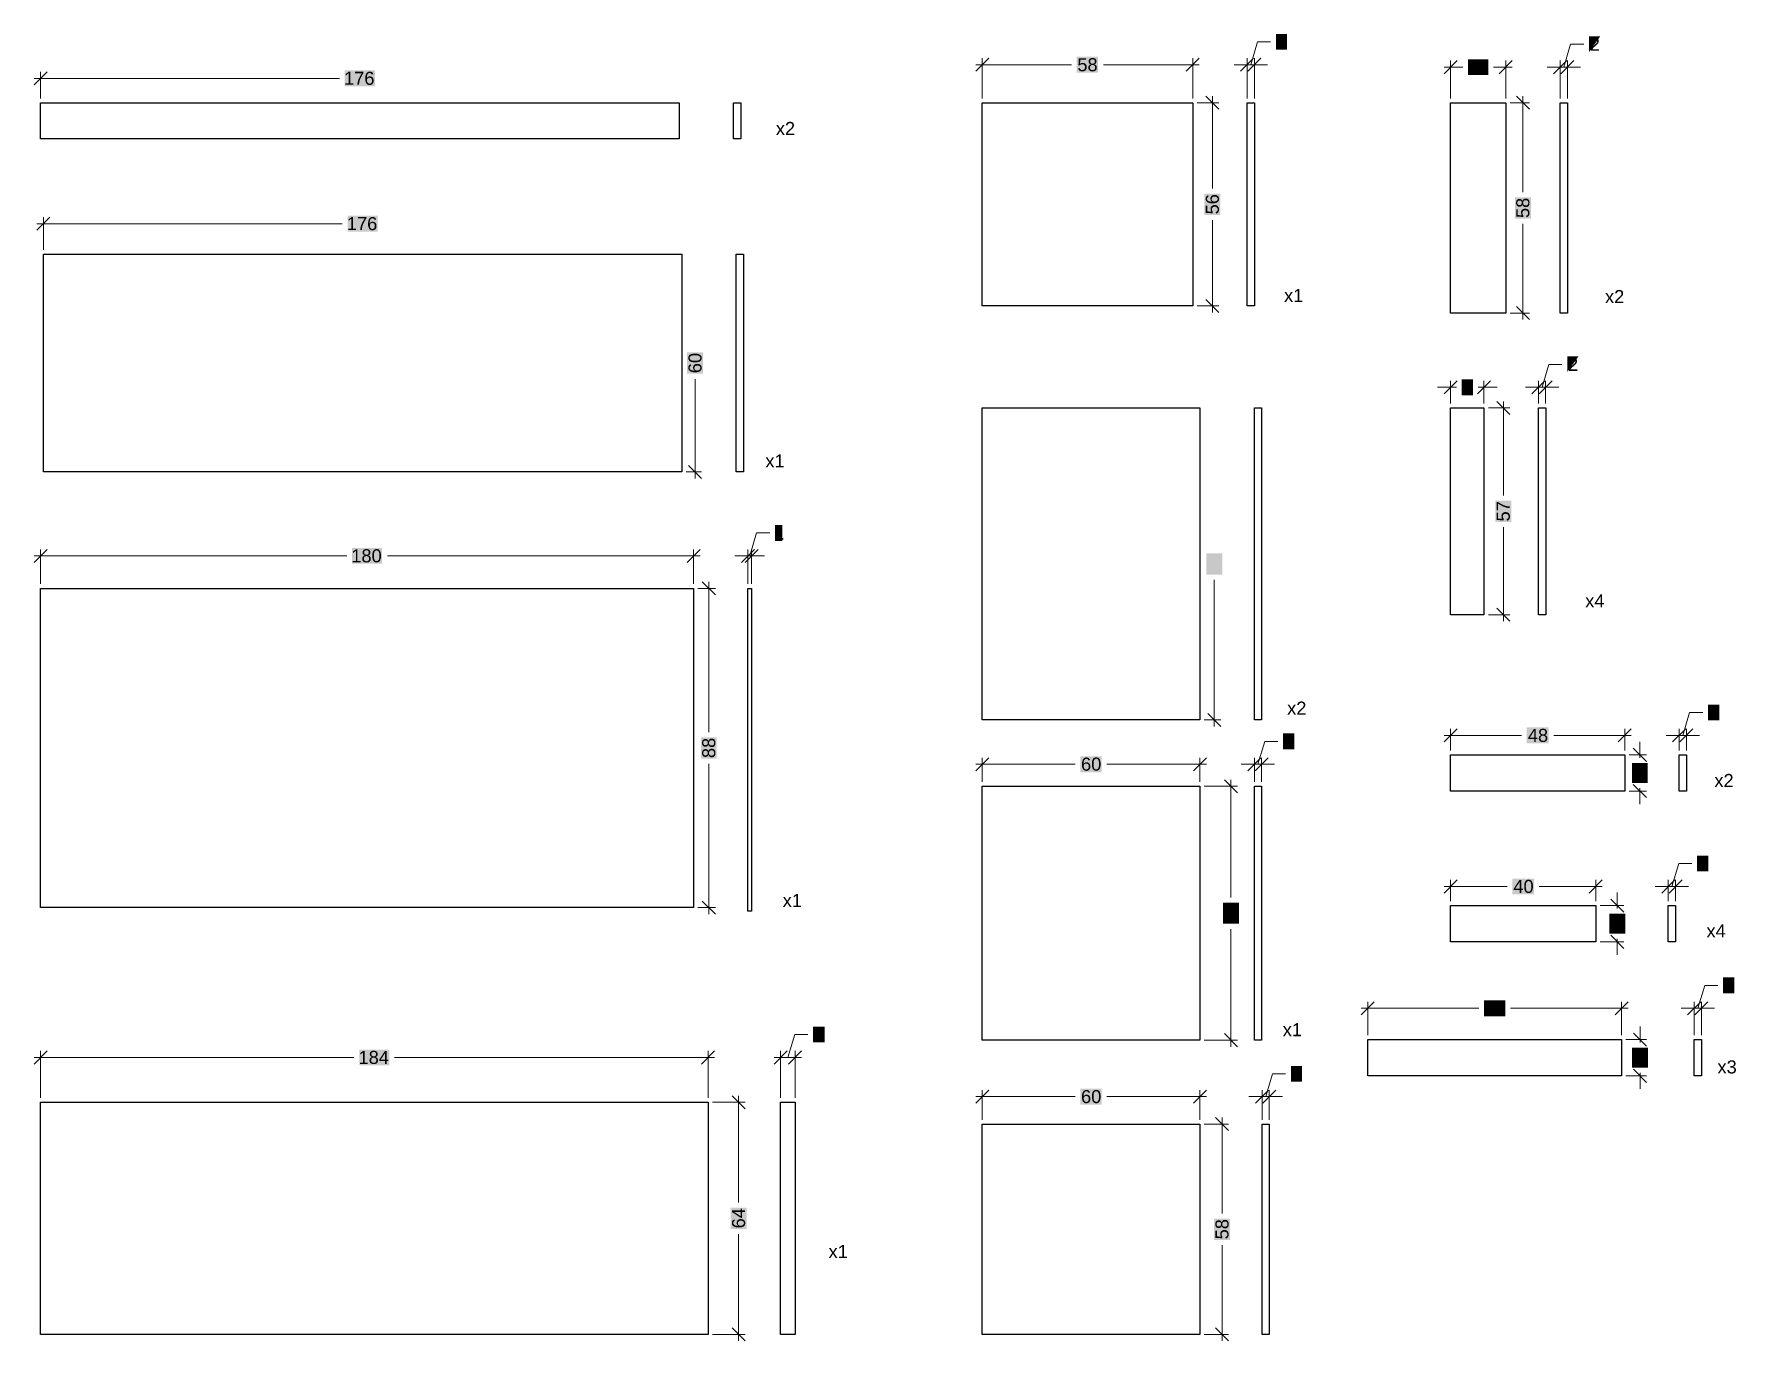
# Model space of a CAD drawing. Header units: centimetres. Extents: x -2268 to 4168, y -1681 to 1458.
# Drawn here: x 1854.6 to 2321.4, y -1185.2 to -826.6 of the extents above; entities that cross this region are included whole.
import ezdxf

# ---------------------------------------------------------------- set-up
doc = ezdxf.new("R2010")
doc.units = ezdxf.units.CM
for name, color, linetype in [('PDF53_Geometry', 7, 'Continuous'), ('PDF53_Solid Fills', 7, 'Continuous'), ('PDF53_Text', 7, 'Continuous')]:
    doc.layers.add(name, color=color, linetype=linetype)
doc.styles.add('PDF Arial', font='Arial.ttf')

msp = doc.modelspace()

# ---------------------------------------------------------------- linework, layer by layer
at = {"layer": 'PDF53_Geometry', "color": 6, "lineweight": 9}
for points in [[(2188.3186, -835.0788), (2190.1932, -828.8021), (2193.7739, -828.8021)], [(2274.2031, -835.7318), (2276.0777, -829.455), (2279.669, -829.455)], [(2116.4726, -833.278), (2112.8814, -836.8692)], [(2112.8814, -835.0788), (2139.1786, -835.0788)], [(2114.6823, -844.2939), (2114.6823, -833.278)], [(2174.1853, -835.0788), (2147.8987, -835.0788)], [(2170.6046, -836.8692), (2174.1853, -833.278)], [(2172.395, -844.2939), (2172.395, -833.278)], [(2187.3181, -835.0788), (2183.7374, -835.0788)], [(2185.5278, -836.8692), (2189.1085, -833.278)], [(2187.3181, -844.2939), (2187.3181, -833.278)], [(2187.3181, -835.0788), (2189.3086, -835.0788), (2187.3181, -835.0788)], [(2191.0989, -833.278), (2187.5182, -836.8692)], [(2189.3086, -844.2939), (2189.3086, -833.278)], [(2189.3086, -835.0788), (2192.8893, -835.0788)], [(2244.9466, -833.9414), (2241.3658, -837.5222)], [(2243.1562, -844.2939), (2243.1562, -833.9414)], [(2256.4891, -837.5222), (2260.0698, -833.9414)], [(2258.2795, -844.2939), (2258.2795, -833.9414)], [(2271.4123, -837.5222), (2274.993, -833.9414)], [(2273.2026, -844.2939), (2273.2026, -833.9414)], [(2276.9834, -833.9414), (2273.4027, -837.5222)], [(2275.193, -844.2939), (2275.193, -833.9414)], [(1858.1557, -837.0166), (1854.5645, -840.5974)], [(1854.5645, -838.807), (1938.3532, -838.807)], [(1856.3548, -844.2939), (1856.3548, -837.0166)], [(2241.3658, -835.7318), (2246.5158, -835.7318)], [(2260.0698, -835.7318), (2254.9199, -835.7318)], [(2273.2026, -835.7318), (2269.6219, -835.7318)], [(2273.2026, -835.7318), (2275.1931, -835.7318), (2273.2026, -835.7318)], [(2275.193, -835.7318), (2278.7737, -835.7318)], [(2179.5985, -847.2849), (2176.0178, -843.6936)], [(2177.8082, -843.6936), (2177.8082, -869.0008)], [(2264.7669, -847.2849), (2261.1862, -843.6936)], [(2262.9765, -843.6936), (2262.9765, -869.9908)], [(2173.585, -845.4945), (2179.5985, -845.4945)], [(2259.4695, -845.4945), (2264.7669, -845.4945)], [(1858.9245, -876.8679), (1855.3438, -880.4591)], [(1857.1342, -885.8829), (1857.1342, -876.8679)], [(1855.3438, -878.6688), (1939.122, -878.6688)], [(2177.8082, -903.0071), (2177.8082, -877.7104)], [(2262.9765, -904.9976), (2262.9765, -878.7109)], [(2176.0178, -899.4264), (2179.5986, -903.0071)], [(2173.585, -901.2167), (2179.5985, -901.2167)], [(2259.4695, -903.2072), (2264.7669, -903.2072)], [(2261.1862, -901.4168), (2264.7669, -904.9976)], [(2268.2317, -923.533), (2270.1169, -917.2562), (2273.6976, -917.2562)], [(2035.896, -948.577), (2035.896, -921.2898)], [(2244.757, -923.533), (2243.1562, -923.533), (2239.5755, -923.533)], [(2241.3658, -925.3234), (2244.9466, -921.7427)], [(2243.1562, -928.03), (2243.1562, -921.7427)], [(2254.0984, -921.7427), (2250.5177, -925.3234)], [(2250.6968, -923.533), (2252.3081, -923.533), (2255.8888, -923.533)], [(2252.3081, -928.03), (2252.3081, -921.7427)], [(2267.2312, -923.533), (2263.6505, -923.533)], [(2265.4409, -925.3234), (2269.0216, -921.7427)], [(2267.2312, -928.03), (2267.2312, -921.7427)], [(2267.2312, -923.533), (2269.2217, -923.533), (2267.2312, -923.533)], [(2271.0121, -921.7427), (2267.4313, -925.3234)], [(2269.2217, -928.03), (2269.2217, -921.7427)], [(2269.2217, -923.533), (2272.8024, -923.533)], [(2259.4063, -931.0209), (2255.8256, -927.4297)], [(2257.616, -927.4297), (2257.616, -953.2319)], [(2253.4982, -929.2306), (2259.4063, -929.2306)], [(2033.4633, -946.7866), (2037.6864, -946.7866)], [(2034.0952, -944.9962), (2037.6864, -948.577)], [(2050.9034, -969.798), (2052.7781, -963.5212), (2056.3693, -963.5212)], [(2257.616, -987.7331), (2257.616, -961.9414)], [(1858.1557, -968.0076), (1854.5645, -971.5883)], [(1854.5645, -969.798), (1940.3436, -969.798)], [(1856.3548, -977.507), (1856.3548, -968.0076)], [(2037.2651, -969.798), (1951.4965, -969.798)], [(2033.6844, -971.5883), (2037.2651, -968.0076)], [(2035.4748, -977.507), (2035.4748, -968.0076)], [(2050.3979, -969.798), (2046.8172, -969.798)], [(2048.6076, -971.5883), (2052.1883, -968.0076)], [(2053.1888, -968.0076), (2049.6081, -971.5883)], [(2050.3979, -977.507), (2050.3979, -968.0076)], [(2050.3979, -969.798), (2051.3984, -969.798), (2050.3979, -969.798)], [(2051.3984, -977.507), (2051.3984, -968.0076)], [(2051.3984, -969.798), (2054.9791, -969.798)], [(2036.6648, -978.7076), (2041.4567, -978.7076)], [(2041.4567, -980.498), (2037.876, -976.9173)], [(2039.6663, -976.9173), (2039.6663, -1018.1271)], [(2178.3347, -1016.6), (2178.3347, -976.3696)], [(2255.8256, -984.1524), (2259.4063, -987.7331)], [(2253.4982, -985.9428), (2259.4063, -985.9428)], [(2176.5444, -1013.0087), (2180.1251, -1016.6)], [(2306.8403, -1019.0538), (2308.7254, -1012.7771), (2312.3061, -1012.7771)], [(2175.5755, -1014.8096), (2180.1251, -1014.8096)], [(2244.9466, -1017.2635), (2241.3658, -1020.8547)], [(2243.1562, -1023.1822), (2243.1562, -1017.2635)], [(2289.1263, -1020.8547), (2292.707, -1017.2635)], [(2290.9166, -1023.1822), (2290.9166, -1017.2635)], [(2304.0494, -1020.8547), (2307.6301, -1017.2635)], [(2305.8398, -1023.1822), (2305.8398, -1017.2635)], [(2309.6206, -1017.2635), (2306.0399, -1020.8547)], [(2307.8302, -1023.1822), (2307.8302, -1017.2635)], [(2190.2985, -1026.9525), (2192.1837, -1020.6757), (2195.7644, -1020.6757)], [(2241.3658, -1019.0538), (2262.5974, -1019.0538)], [(2292.707, -1019.0538), (2271.4649, -1019.0538)], [(2295.0555, -1025.1726), (2295.0555, -1024.3723), (2295.0555, -1020.7915)], [(2305.8398, -1019.0538), (2302.2591, -1019.0538)], [(2305.8398, -1019.0538), (2307.8302, -1019.0538), (2305.8398, -1019.0538)], [(2307.8302, -1019.0538), (2311.4109, -1019.0538)], [(2039.6663, -1068.0675), (2039.6663, -1026.8472)], [(2116.4726, -1025.1621), (2112.8814, -1028.7428)], [(2112.8814, -1026.9525), (2140.1685, -1026.9525)], [(2114.6823, -1031.797), (2114.6823, -1025.1621)], [(2176.1758, -1026.9525), (2148.8886, -1026.9525)], [(2172.5951, -1028.7428), (2176.1758, -1025.1621)], [(2174.3854, -1031.797), (2174.3854, -1025.1621)], [(2189.3086, -1026.9525), (2185.7279, -1026.9525)], [(2187.5182, -1028.7428), (2191.0989, -1025.1621)], [(2189.3086, -1031.797), (2189.3086, -1025.1621)], [(2189.3086, -1026.9525), (2191.299, -1026.9525), (2189.3086, -1026.9525)], [(2193.0894, -1025.1621), (2189.5086, -1028.7428)], [(2191.299, -1031.797), (2191.299, -1025.1621)], [(2191.299, -1026.9525), (2194.8798, -1026.9525)], [(2292.1067, -1024.3723), (2296.8459, -1024.3723)], [(2293.2651, -1022.5819), (2296.8459, -1026.1626)], [(2184.6642, -1034.7879), (2181.0834, -1031.2072)], [(2182.8738, -1031.2072), (2182.8738, -1063.4863)], [(2175.5755, -1032.9976), (2184.6642, -1032.9976)], [(2292.1067, -1034.3245), (2296.8459, -1034.3245)], [(2296.8459, -1036.1149), (2293.2651, -1032.5342)], [(2295.0555, -1033.5347), (2295.0555, -1034.3245), (2295.0555, -1037.9052)], [(2303.8493, -1060.4953), (2305.7344, -1054.2186), (2309.3151, -1054.2186)], [(2244.9466, -1058.705), (2241.3658, -1062.2857)], [(2243.1562, -1064.5289), (2243.1562, -1058.705)], [(2281.1644, -1062.2857), (2284.7451, -1058.705)], [(2282.9548, -1064.5289), (2282.9548, -1058.705)], [(2301.069, -1062.2857), (2304.6497, -1058.705)], [(2302.8593, -1064.5289), (2302.8593, -1058.705)], [(2306.6402, -1058.705), (2303.0594, -1062.2857)], [(2304.8498, -1064.5289), (2304.8498, -1058.705)], [(2241.3658, -1060.4953), (2258.627, -1060.4953)], [(2284.7451, -1060.4953), (2267.4735, -1060.4953)], [(2287.0726, -1063.9391), (2290.6533, -1067.5199)], [(2288.863, -1066.5194), (2288.863, -1065.7295), (2288.863, -1062.1488)], [(2302.8593, -1060.4953), (2299.2786, -1060.4953)], [(2302.8593, -1060.4953), (2304.8498, -1060.4953), (2302.8593, -1060.4953)], [(2304.8498, -1060.4953), (2308.4305, -1060.4953)], [(2036.6648, -1066.2771), (2041.4567, -1066.2771)], [(2037.876, -1064.4868), (2041.4567, -1068.0675)], [(2284.1554, -1065.7295), (2290.6533, -1065.7295)], [(2182.8738, -1104.4433), (2182.8738, -1072.1643)], [(2284.1554, -1075.6818), (2290.6533, -1075.6818)], [(2290.6533, -1077.4721), (2287.0726, -1073.8914)], [(2288.863, -1074.8814), (2288.863, -1075.6818), (2288.863, -1079.2625)], [(2310.958, -1093.8908), (2312.8432, -1087.614), (2316.4239, -1087.614)], [(2222.1985, -1092.1004), (2218.6178, -1095.6811)], [(2220.4081, -1101.2944), (2220.4081, -1092.1004)], [(2288.2732, -1095.6811), (2291.8539, -1092.1004)], [(2290.0636, -1101.2944), (2290.0636, -1092.1004)], [(2308.1672, -1095.6811), (2311.7585, -1092.1004)], [(2309.9576, -1101.2944), (2309.9576, -1092.1004)], [(2313.7489, -1092.1004), (2310.1577, -1095.6811)], [(2311.948, -1101.2944), (2311.948, -1092.1004)], [(2218.6178, -1093.8908), (2250.8969, -1093.8908)], [(2291.8539, -1093.8908), (2259.5643, -1093.8908)], [(2309.9576, -1093.8908), (2306.3769, -1093.8908)], [(2309.9576, -1093.8908), (2311.948, -1093.8908), (2309.9576, -1093.8908)], [(2311.948, -1093.8908), (2315.5393, -1093.8908)], [(2061.3507, -1107.4027), (2063.2253, -1101.1259), (2066.806, -1101.1259)], [(2181.0835, -1100.8626), (2184.6642, -1104.4433)], [(2293.3283, -1100.7047), (2296.909, -1104.2854)], [(2295.1187, -1103.2849), (2295.1187, -1102.495), (2295.1187, -1098.9038)], [(1858.1557, -1105.6018), (1854.5645, -1109.1931)], [(1856.3548, -1118.5029), (1856.3548, -1105.6018)], [(2037.6653, -1109.1931), (2041.2461, -1105.6018)], [(2039.4557, -1118.5029), (2039.4557, -1105.6018)], [(2061.1506, -1105.6018), (2057.5699, -1109.1931)], [(2059.3603, -1118.5029), (2059.3603, -1105.6018)], [(2061.5508, -1109.1931), (2065.1315, -1105.6018)], [(2063.3412, -1118.5029), (2063.3412, -1105.6018)], [(2175.5755, -1102.653), (2184.6642, -1102.653)], [(2291.2536, -1102.495), (2296.909, -1102.495)], [(1854.5645, -1107.4027), (1942.3341, -1107.4027)], [(2041.2461, -1107.4027), (1953.4764, -1107.4027)], [(2057.5699, -1107.4027), (2065.1315, -1107.4027)], [(2296.909, -1114.2376), (2293.3283, -1110.6464)], [(2192.4259, -1118.1448), (2194.3111, -1111.8681), (2197.8918, -1111.8681)], [(2291.2536, -1112.4473), (2296.909, -1112.4473)], [(2295.1187, -1111.6469), (2295.1187, -1112.4473), (2295.1187, -1116.028)], [(2040.6458, -1119.693), (2049.6397, -1119.693)], [(2049.6397, -1121.4833), (2046.059, -1117.9026)], [(2047.8493, -1117.9026), (2047.8493, -1147.1802)], [(2116.4726, -1116.3545), (2112.8814, -1119.9352)], [(2112.8814, -1118.1448), (2140.1685, -1118.1448)], [(2114.6823, -1124.4743), (2114.6823, -1116.3545)], [(2176.1758, -1118.1448), (2148.8886, -1118.1448)], [(2172.5951, -1119.9352), (2176.1758, -1116.3545)], [(2174.3854, -1124.4743), (2174.3854, -1116.3545)], [(2191.4254, -1118.1448), (2187.8447, -1118.1448)], [(2189.6351, -1119.9352), (2193.2158, -1116.3545)], [(2191.4254, -1124.4743), (2191.4254, -1116.3545)], [(2191.4254, -1118.1448), (2193.4158, -1118.1448), (2191.4254, -1118.1448)], [(2195.2062, -1116.3545), (2191.6255, -1119.9352)], [(2193.4159, -1124.4743), (2193.4159, -1116.3545)], [(2193.4159, -1118.1448), (2196.9966, -1118.1448)], [(2182.2524, -1127.4547), (2178.6717, -1123.874)], [(2180.4621, -1123.874), (2180.4621, -1150.1606)], [(2175.5755, -1125.6643), (2182.2525, -1125.6643)], [(2047.8493, -1185.1674), (2047.8493, -1155.9003)], [(2180.4621, -1185.1674), (2180.4621, -1158.8807)], [(2040.6458, -1183.377), (2049.6397, -1183.377)], [(2046.059, -1181.5867), (2049.6397, -1185.1674)], [(2175.5755, -1183.377), (2182.2525, -1183.377)], [(2178.6718, -1181.5867), (2182.2525, -1185.1674)]]:
    msp.add_lwpolyline(points, dxfattribs=at)
at = {"layer": 'PDF53_Geometry', "color": 6, "lineweight": 25}
for points in [[(1856.3548, -845.4838), (2031.4939, -845.4838), (2031.4939, -855.4361), (1856.3548, -855.4361)], [(2046.417, -845.4838), (2048.4075, -845.4838), (2048.4075, -855.4361), (2046.417, -855.4361)], [(2114.6823, -845.4838), (2172.395, -845.4838), (2172.395, -901.2166), (2114.6823, -901.2166)], [(2187.3181, -845.4838), (2189.3086, -845.4838), (2189.3086, -901.2166), (2187.3181, -901.2166)], [(2243.1562, -845.4838), (2258.2795, -845.4838), (2258.2795, -903.2071), (2243.1562, -903.2071)], [(2273.2131, -845.4838), (2275.2036, -845.4838), (2275.2036, -903.2071), (2273.2131, -903.2071)], [(1857.1342, -887.0728), (2032.2732, -887.0728), (2032.2732, -946.7759), (1857.1342, -946.7759)], [(2047.1964, -887.0728), (2049.1868, -887.0728), (2049.1868, -946.7759), (2047.1964, -946.7759)], [(2114.6823, -929.2199), (2174.3854, -929.2199), (2174.3854, -1014.8095), (2114.6823, -1014.8095)], [(2189.3086, -929.2199), (2191.299, -929.2199), (2191.299, -1014.8095), (2189.3086, -1014.8095)], [(2243.1562, -929.2199), (2252.3081, -929.2199), (2252.3081, -985.9426), (2243.1562, -985.9426)], [(2267.2418, -929.2199), (2269.2322, -929.2199), (2269.2322, -985.9426), (2267.2418, -985.9426)], [(1856.3548, -978.7075), (2035.4748, -978.7075), (2035.4748, -1066.277), (1856.3548, -1066.277)], [(2050.3979, -978.7075), (2051.3984, -978.7075), (2051.3984, -1067.2248), (2050.3979, -1067.2248)], [(2243.1562, -1024.3826), (2290.9166, -1024.3826), (2290.9166, -1034.3244), (2243.1562, -1034.3244)], [(2305.8503, -1024.3826), (2307.8408, -1024.3826), (2307.8408, -1034.3244), (2305.8503, -1034.3244)], [(2114.6823, -1032.9974), (2174.3854, -1032.9974), (2174.3854, -1102.6528), (2114.6823, -1102.6528)], [(2189.3086, -1032.9974), (2191.299, -1032.9974), (2191.299, -1102.6528), (2189.3086, -1102.6528)], [(2243.1562, -1065.7294), (2282.9653, -1065.7294), (2282.9653, -1075.6816), (2243.1562, -1075.6816)], [(2302.8593, -1065.7294), (2304.8498, -1065.7294), (2304.8498, -1075.6816), (2302.8593, -1075.6816)], [(2220.4081, -1102.4949), (2290.0636, -1102.4949), (2290.0636, -1112.4471), (2220.4081, -1112.4471)], [(2309.9681, -1102.4949), (2311.9586, -1102.4949), (2311.9586, -1112.4471), (2309.9681, -1112.4471)], [(1856.3548, -1119.7034), (2039.4557, -1119.7034), (2039.4557, -1183.3874), (1856.3548, -1183.3874)], [(2059.3603, -1119.7034), (2063.3412, -1119.7034), (2063.3412, -1183.3874), (2059.3603, -1183.3874)], [(2114.6823, -1125.6642), (2174.3854, -1125.6642), (2174.3854, -1183.3874), (2114.6823, -1183.3874)], [(2191.4254, -1125.6642), (2193.4159, -1125.6642), (2193.4159, -1183.3874), (2191.4254, -1183.3874)]]:
    msp.add_lwpolyline(points, close=True, dxfattribs=at)
at = {"layer": 'PDF53_Solid Fills', "color": 6, "transparency": 33554559}
for points in [[(2195.2168, -826.6431), (2195.2168, -830.9505), (2198.3025, -826.6431)], [(2195.2168, -830.9505), (2198.3025, -826.6431), (2198.3025, -830.9505)], [(2281.1012, -827.2961), (2281.1012, -831.614), (2284.187, -827.2961)], [(2140.6109, -832.8883), (2140.6109, -837.2589), (2146.4664, -832.8883)], [(2140.6109, -837.2589), (2146.4664, -832.8883), (2146.4664, -837.2589)], [(2247.948, -833.5412), (2247.948, -837.9118), (2253.4876, -833.5412)], [(2247.948, -837.9118), (2253.4876, -833.5412), (2253.4876, -837.9118)], [(1939.7855, -836.6269), (1939.7855, -840.9975), (1948.0738, -836.6269)], [(1939.7855, -840.9975), (1948.0738, -836.6269), (1948.0738, -840.9975)], [(2175.6176, -876.2781), (2179.9882, -876.2781), (2175.6176, -870.4331)], [(2179.9882, -876.2781), (2175.6176, -870.4331), (2179.9882, -870.4331)], [(2260.7965, -877.2786), (2265.167, -877.2786), (2260.7965, -871.4231)], [(2265.167, -877.2786), (2260.7965, -871.4231), (2265.167, -871.4231)], [(1940.5543, -876.4782), (1940.5543, -880.8488), (1948.8531, -876.4782)], [(1940.5543, -880.8488), (1948.8531, -876.4782), (1948.8531, -880.8488)], [(2033.7055, -919.8575), (2038.0761, -919.8575), (2033.7055, -914.002)], [(2038.0761, -919.8575), (2033.7055, -914.002), (2038.0761, -914.002)], [(2275.1299, -915.0973), (2275.1299, -919.4152), (2278.2156, -915.0973)], [(2246.1892, -921.3425), (2246.1892, -925.713), (2249.2644, -921.3425)], [(2246.1892, -925.713), (2249.2644, -921.3425), (2249.2644, -925.713)], [(2255.4359, -960.5092), (2259.796, -960.5092), (2255.4359, -954.6642)], [(2259.796, -960.5092), (2255.4359, -954.6642), (2259.796, -954.6642)], [(2057.8016, -961.3622), (2057.8016, -965.6801), (2059.8342, -961.3622)], [(2057.8016, -965.6801), (2059.8342, -961.3622), (2059.8342, -965.6801)], [(1941.7759, -967.6074), (1941.7759, -971.978), (1950.0537, -967.6074)], [(1941.7759, -971.978), (1950.0537, -967.6074), (1950.0537, -971.978)], [(2176.1547, -974.9373), (2180.5253, -974.9373), (2176.1547, -969.0923)], [(2180.5253, -974.9373), (2176.1547, -969.0923), (2180.5253, -969.0923)], [(2313.7384, -1010.6286), (2313.7384, -1014.936), (2316.8241, -1010.6286)], [(2313.7384, -1014.936), (2316.8241, -1010.6286), (2316.8241, -1014.936)], [(2264.0402, -1016.8738), (2264.0402, -1021.2444), (2270.0326, -1016.8738)], [(2264.0402, -1021.2444), (2270.0326, -1016.8738), (2270.0326, -1021.2444)], [(2037.4758, -1025.4149), (2041.8569, -1025.4149), (2037.4758, -1019.5593)], [(2041.8569, -1025.4149), (2037.4758, -1019.5593), (2041.8569, -1019.5593)], [(2197.1967, -1018.5167), (2197.1967, -1022.8347), (2200.293, -1018.5167)], [(2197.1967, -1022.8347), (2200.293, -1018.5167), (2200.293, -1022.8347)], [(2141.6008, -1024.7619), (2141.6008, -1029.143), (2147.4564, -1024.7619)], [(2141.6008, -1029.143), (2147.4564, -1024.7619), (2147.4564, -1029.143)], [(2292.8649, -1032.1023), (2297.2461, -1032.1023), (2292.8649, -1026.6049)], [(2297.2461, -1032.1023), (2292.8649, -1026.6049), (2297.2461, -1026.6049)], [(2310.7475, -1052.0596), (2310.7475, -1056.367), (2313.8437, -1052.0596)], [(2310.7475, -1056.367), (2313.8437, -1052.0596), (2313.8437, -1056.367)], [(2260.0698, -1058.3048), (2260.0698, -1062.6754), (2266.0412, -1058.3048)], [(2260.0698, -1062.6754), (2266.0412, -1058.3048), (2266.0412, -1062.6754)], [(2180.6833, -1070.7214), (2185.0644, -1070.7214), (2180.6833, -1064.9186)], [(2185.0644, -1070.7214), (2180.6833, -1064.9186), (2185.0644, -1064.9186)], [(2286.6724, -1073.4491), (2291.0535, -1073.4491), (2286.6724, -1067.9516)], [(2291.0535, -1073.4491), (2286.6724, -1067.9516), (2291.0535, -1067.9516)], [(2317.8562, -1085.455), (2317.8562, -1089.7729), (2320.942, -1085.455)], [(2317.8562, -1089.7729), (2320.942, -1085.455), (2320.942, -1089.7729)], [(2252.3291, -1091.7002), (2252.3291, -1096.0708), (2258.132, -1091.7002)], [(2252.3291, -1096.0708), (2258.132, -1091.7002), (2258.132, -1096.0708)], [(2068.2383, -1098.9775), (2068.2383, -1103.2743), (2071.4399, -1098.9775)], [(2068.2383, -1103.2743), (2071.4399, -1098.9775), (2071.4399, -1103.2743)], [(1943.7664, -1105.2121), (1943.7664, -1109.5827), (1952.0441, -1105.2121)], [(1943.7664, -1109.5827), (1952.0441, -1105.2121), (1952.0441, -1109.5827)], [(2292.9281, -1110.2146), (2297.2987, -1110.2146), (2292.9281, -1104.7172)], [(2297.2987, -1110.2146), (2292.9281, -1104.7172), (2297.2987, -1104.7172)], [(2199.324, -1109.7091), (2199.324, -1114.027), (2202.4097, -1109.7091)], [(2199.324, -1114.027), (2202.4097, -1109.7091), (2202.4097, -1114.027)], [(2141.6008, -1115.9543), (2141.6008, -1120.3354), (2147.4564, -1115.9543)], [(2141.6008, -1120.3354), (2147.4564, -1115.9543), (2147.4564, -1120.3354)], [(2045.6588, -1154.4575), (2050.0293, -1154.4575), (2045.6588, -1148.6125)], [(2050.0293, -1154.4575), (2045.6588, -1148.6125), (2050.0293, -1148.6125)], [(2178.2716, -1157.4484), (2182.6527, -1157.4484), (2178.2716, -1151.5929)], [(2182.6527, -1157.4484), (2178.2716, -1151.5929), (2182.6527, -1151.5929)]]:
    msp.add_solid(points, dxfattribs=at)

# ---------------------------------------------------------------- texts
at = {"layer": 'PDF53_Text', "color": 6, "attachment_point": 7, "style": 'PDF Arial'}
for s, insert, char_height in [('2', (2195.4274, -830.5924), 3.5824), ('2', (2281.3119, -831.2454), 3.5824), ('58', (2140.7583, -836.8987), 3.58238), ('15', (2247.7585, -837.5517), 3.58238), ('176', (1939.5959, -840.6269), 3.58238), ('x2', (2058.0543, -854.341), 3.58238), ('176', (1940.3752, -880.4886), 3.58238), ('x1', (2197.46, -900.1531), 3.58238), ('x2', (2285.5034, -900.4585), 3.58238), ('2', (2275.3405, -919.0466), 3.5824), ('9', (2246.3473, -925.3529), 3.5824), ('x1', (2055.1792, -945.5439), 3.58238), ('1', (2057.612, -965.3115), 3.5824), ('180', (1941.5864, -971.6178), 3.58238), ('x4', (2280.0684, -983.9298), 3.58238), ('x2', (2198.3136, -1013.3581), 3.58238), ('2', (2313.949, -1014.5779), 3.5824), ('48', (2264.3351, -1020.8842), 3.58238), ('2', (2197.4178, -1022.466), 3.5824), ('60', (2141.7693, -1028.7723), 3.58238), ('x2', (2315.5077, -1033.2082), 3.58238), ('2', (2310.958, -1056.0089), 3.5824), ('40', (2260.3542, -1062.3152), 3.58238), ('x1', (2059.929, -1066.1192), 3.58238), ('x4', (2313.3382, -1074.4707), 3.58238), ('2', (2318.0668, -1089.4043), 3.5824), ('70', (2252.4555, -1095.7106), 3.58238), ('4', (2068.5332, -1102.9163), 3.5824), ('x1', (2197.1019, -1101.5577), 3.58238), ('184', (1943.5768, -1109.2225), 3.58238), ('2', (2199.5347, -1113.6584), 3.5824), ('x3', (2316.361, -1111.8283), 3.58238), ('60', (2141.7693, -1119.9647), 3.58238), ('x1', (2072.5036, -1162.4193), 3.58238)]:
    msp.add_mtext(s, dxfattribs=dict(at, insert=insert, char_height=char_height))
at = {"layer": 'PDF53_Text', "color": 6, "char_height": 3.58238, "attachment_point": 7, "rotation": 90, "style": 'PDF Arial'}
for s, insert in [('56', (2179.628, -876.1202)), ('58', (2264.7964, -877.1206)), ('60', (2037.7159, -919.689)), ('57', (2259.4358, -960.3617)), ('88', (2041.4862, -1025.2674)), ('10', (2296.8754, -1032.2919)), ('70', (2184.6937, -1070.6056)), ('10', (2290.6828, -1073.6387)), ('10', (2296.9385, -1110.4042)), ('64', (2049.6692, -1154.289)), ('58', (2182.282, -1157.301))]:
    msp.add_mtext(s, dxfattribs=dict(at, insert=insert))

doc.saveas('drawing.dxf')
